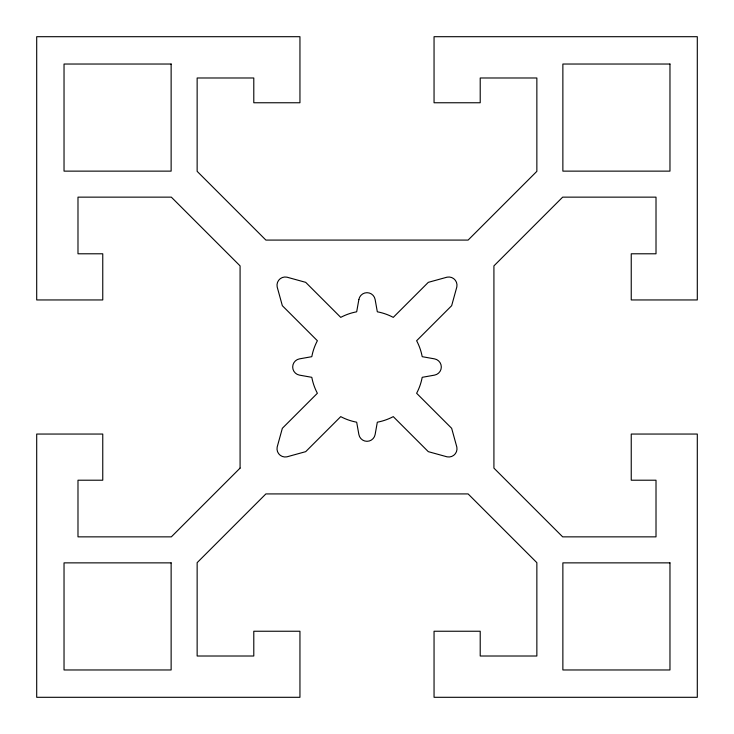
<?xml version="1.0" encoding="UTF-8"?>
<svg xmlns="http://www.w3.org/2000/svg" width="734" height="734" viewBox="0 0 734 734"><rect width="100%" height="100%" fill="white"/><g stroke="black" fill="none" stroke-linecap="round" stroke-linejoin="round"><path stroke-width="1.1" d="M358.871 299.49L356.678 311.803A56.151 56.151 0 0 0 340.732 317.372L305.693 282.342L286.93 277.168A8.258 8.258 0 0 0 277.168 286.93L282.342 305.693L317.372 340.732A56.151 56.151 0 0 0 311.803 356.678L299.49 358.871A8.258 8.258 0 0 0 299.49 375.129L311.803 377.322A56.151 56.151 0 0 0 317.372 393.268L282.342 428.307L277.168 447.07A8.258 8.258 0 0 0 286.93 456.832L305.693 451.658L340.732 416.628A56.151 56.151 0 0 0 356.678 422.197L358.871 434.51A8.258 8.258 0 0 0 375.129 434.51L377.322 422.197A56.151 56.151 0 0 0 393.268 416.628L428.307 451.658L447.07 456.832A8.258 8.258 0 0 0 456.832 447.07L451.658 428.307L416.628 393.268A56.151 56.151 0 0 0 422.197 377.322L434.51 375.129A8.258 8.258 0 0 0 434.51 358.871L422.197 356.678A56.151 56.151 0 0 0 416.628 340.732L451.658 305.693L456.832 286.93A8.258 8.258 0 0 0 447.07 277.168L428.307 282.342L393.268 317.372A56.151 56.151 0 0 0 377.322 311.803L375.129 299.49A8.258 8.258 0 0 0 358.871 299.49M240.082 468.108L171.334 536.857L77.987 536.857L77.987 480.21L102.76 480.21L102.76 434.051L36.7 434.051L36.7 697.3L299.949 697.3L299.949 631.24L253.79 631.24L253.79 656.012L197.143 656.012L197.143 562.666L265.892 493.918L468.108 493.918L536.857 562.666L536.857 656.012L480.21 656.012L480.21 631.24L434.051 631.24L434.051 697.3L697.3 697.3L697.3 434.051L631.24 434.051L631.24 480.21L656.012 480.21L656.012 536.857L562.666 536.857L493.918 468.108L493.918 265.892L562.666 197.143L656.012 197.143L656.012 253.79L631.24 253.79L631.24 299.949L697.3 299.949L697.3 36.7L434.051 36.7L434.051 102.76L480.21 102.76L480.21 77.987L536.857 77.987L536.857 171.334L468.108 240.082L265.892 240.082L197.143 171.334L197.143 77.987L253.79 77.987L253.79 102.76L299.949 102.76L299.949 36.7L36.7 36.7L36.7 299.949L102.76 299.949L102.76 253.79L77.987 253.79L77.987 197.143L171.334 197.143L240.082 265.892L240.082 468.108M171.132 64.032L64.032 64.032L64.032 171.132L171.132 171.132L171.132 64.032M669.968 64.032L562.868 64.032L562.868 171.132L669.968 171.132L669.968 64.032M171.132 562.868L64.032 562.868L64.032 669.968L171.132 669.968L171.132 562.868M669.968 562.868L562.868 562.868L562.868 669.968L669.968 669.968L669.968 562.868"/></g></svg>
